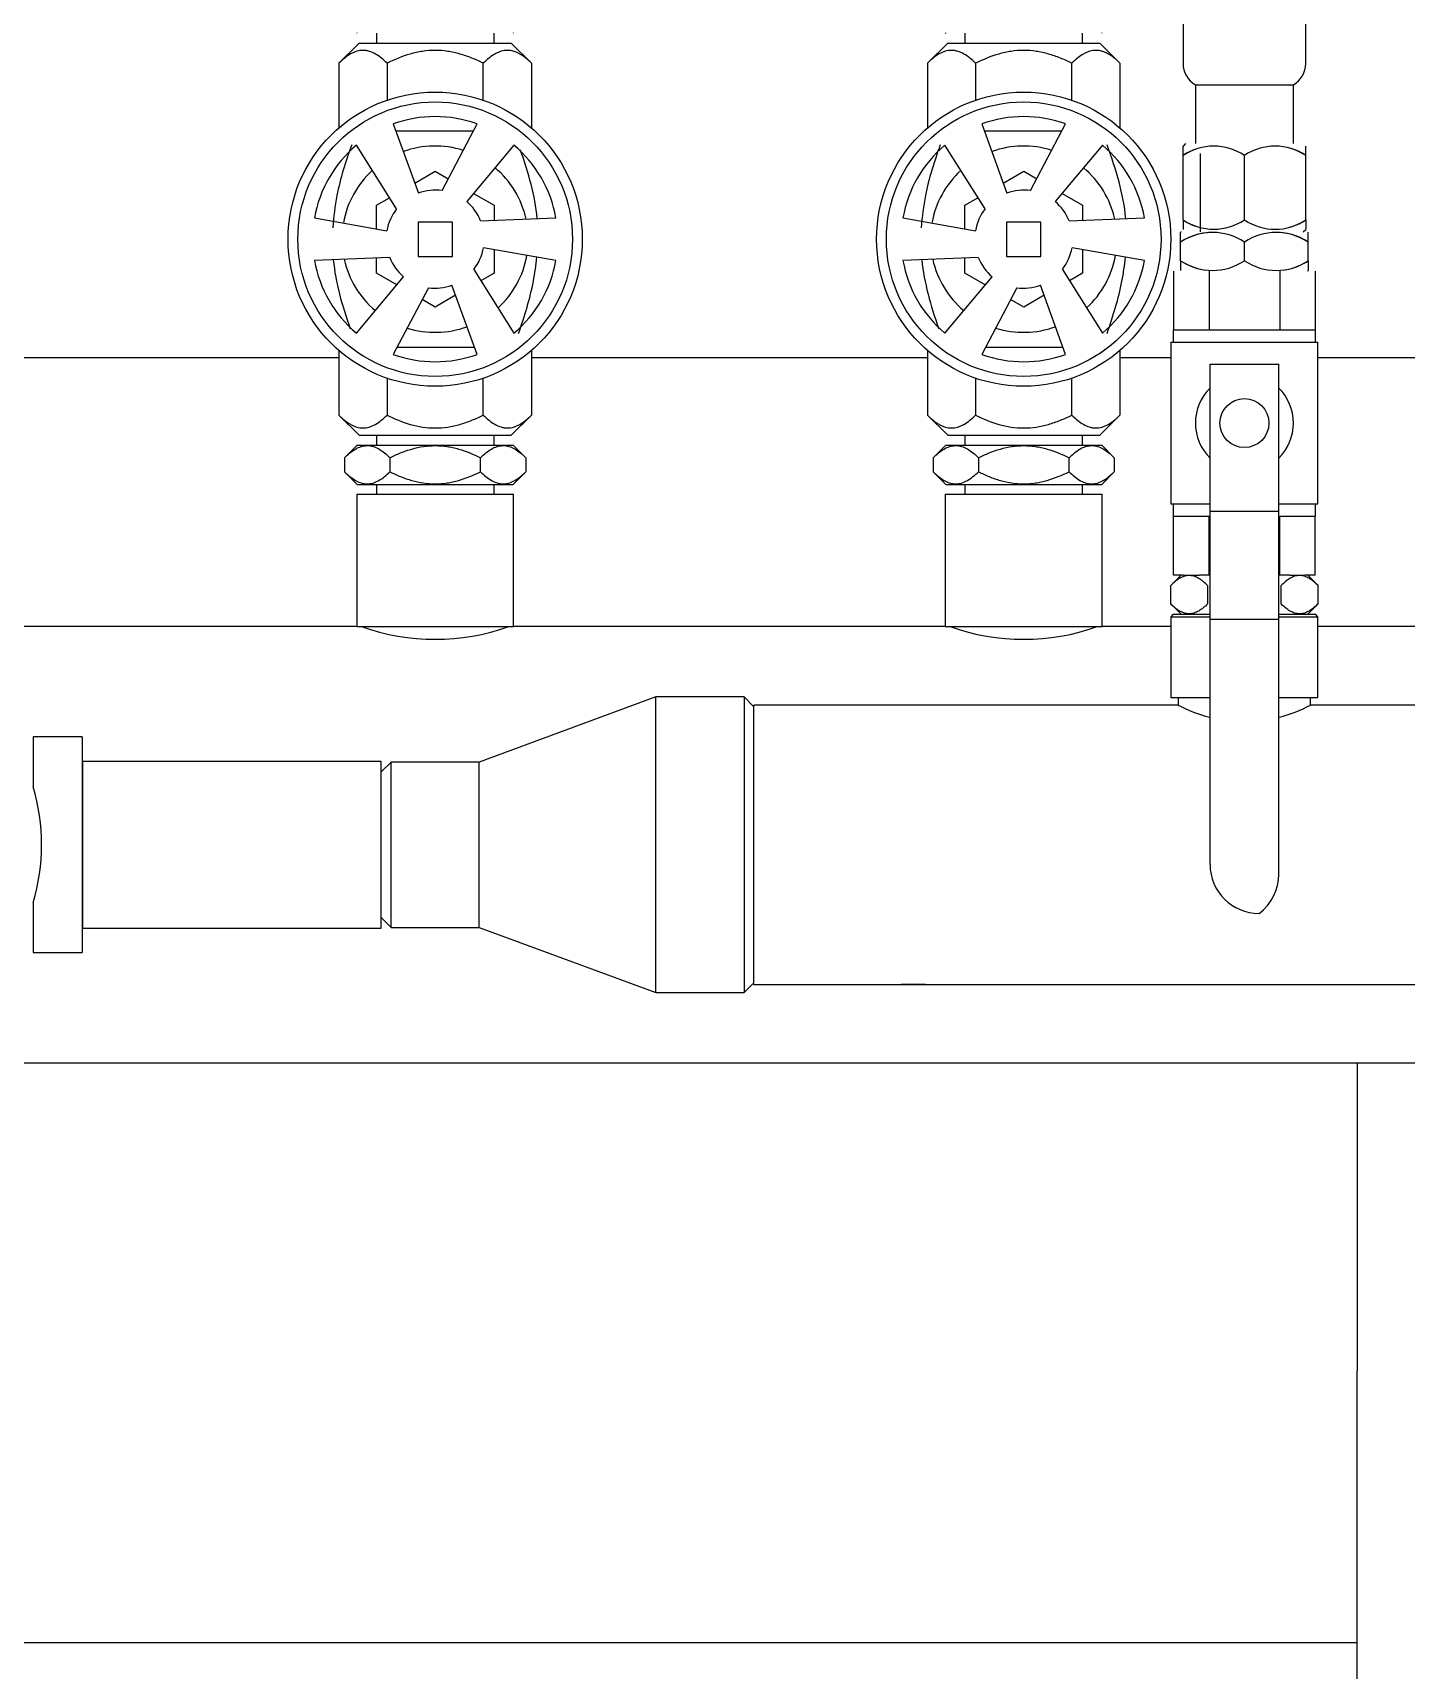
# Model space of a CAD drawing. Extents: x -681219 to -550379, y -242630 to -158199.
# Drawn here: x -624304.4 to -623941.4, y -172569.6 to -172136.8 of the extents above; entities that cross this region are included whole.
import ezdxf

# ---------------------------------------------------------------- set-up
doc = ezdxf.new("R2010")
doc.units = 0
doc.header["$LTSCALE"] = 1000
for name, color, linetype in [('$TD_AUDIT_GENERATED_(622A)', 7, 'CONTINUOUS'), ('$TD_AUDIT_GENERATED_(63D6)', 7, 'CONTINUOUS'), ('B1OS_截止阀DN20', 7, 'CONTINUOUS'), ('DN15×600金属软管', 7, 'CONTINUOUS'), ('GB3289.26内接头DN20', 7, 'CONTINUOUS'), ('SPTZ00311360', 7, 'CONTINUOUS'), ('SPTZ011001301', 7, 'CONTINUOUS'), ('SPTZ011001322', 7, 'CONTINUOUS'), ('SPTZ011001441', 7, 'CONTINUOUS'), ('SPTZ011001712', 7, 'CONTINUOUS'), ('SPTZ33_040102', 7, 'CONTINUOUS'), ('SPTZ45_020101', 7, 'CONTINUOUS'), ('不锈钢内接头DN15', 7, 'CONTINUOUS'), ('不锈钢弯头D25', 7, 'CONTINUOUS'), ('异径接头DN50×25_GB12', 7, 'CONTINUOUS'), ('球阀D15不锈钢(丝口)', 7, 'CONTINUOUS')]:
    doc.layers.add(name, color=color, linetype=linetype)

msp = doc.modelspace()

# ---------------------------------------------------------------- linework, layer by layer
at = {"layer": '$TD_AUDIT_GENERATED_(622A)', "color": 7, "linetype": 'Continuous'}
for p, q in [((-624218.7705, -172258.7988), (-624177.2985, -172258.7988)), ((-624218.7705, -172258.7988), (-624218.7705, -172293.7908)), ((-624177.2985, -172293.7908), (-624177.2985, -172258.7988)), ((-624063.2505, -172258.7988), (-624021.7785, -172258.7988)), ((-624063.2505, -172258.7988), (-624063.2505, -172293.7908)), ((-624021.7785, -172293.7908), (-624021.7785, -172258.7988)), ((-624218.7705, -172293.7908), (-624177.2985, -172293.7908)), ((-624063.2505, -172293.7908), (-624021.7785, -172293.7908))]:
    msp.add_line(p, q, dxfattribs=at)
at = {"layer": '$TD_AUDIT_GENERATED_(63D6)', "color": 7, "linetype": 'Continuous'}
for p, q in [((-624002.9865, -172290.5508), (-624003.6345, -172291.1988)), ((-624003.6345, -172291.1988), (-623993.2665, -172291.1988)), ((-624003.6345, -172291.1988), (-624003.6345, -172312.5828)), ((-624002.9865, -172290.5508), (-623993.2665, -172290.5508)), ((-623975.1225, -172290.5508), (-623965.4025, -172290.5508)), ((-623975.1225, -172291.1988), (-623964.7545, -172291.1988)), ((-623964.7545, -172291.1988), (-623965.4025, -172290.5508)), ((-623964.7545, -172312.5828), (-623964.7545, -172291.1988)), ((-624003.6345, -172312.5828), (-623993.2665, -172312.5828)), ((-624001.6905, -172312.5828), (-624001.6905, -172314.5268)), ((-623975.1225, -172312.5828), (-623964.7545, -172312.5828)), ((-623966.6985, -172314.5268), (-623966.6985, -172312.5828))]:
    msp.add_line(p, q, dxfattribs=at)
at = {"layer": 'B1OS_截止阀DN20', "color": 7, "linetype": 'Continuous'}
for p, q in [((-624218.1225, -172139.5668), (-624223.4748, -172144.9192)), ((-624218.1225, -172139.5668), (-624177.9465, -172139.5668)), ((-624172.5941, -172144.9192), (-624177.9465, -172139.5668)), ((-624062.6025, -172139.5668), (-624067.9548, -172144.9192)), ((-624062.6025, -172139.5668), (-624022.4265, -172139.5668)), ((-624017.0741, -172144.9192), (-624022.4265, -172139.5668)), ((-624223.4748, -172144.9192), (-624223.4748, -172162.0054)), ((-624210.7547, -172144.9192), (-624210.7547, -172154.6665)), ((-624185.3143, -172154.6665), (-624185.3143, -172144.9192)), ((-624172.5941, -172144.9192), (-624172.5941, -172162.0054)), ((-624067.9548, -172144.9192), (-624067.9548, -172162.0054)), ((-624055.2347, -172144.9192), (-624055.2347, -172154.6665)), ((-624029.7943, -172154.6665), (-624029.7943, -172144.9192)), ((-624017.0741, -172144.9192), (-624017.0741, -172162.0054)), ((-624209.1159, -172160.9608), (-624202.4671, -172179.2284)), ((-624187.9718, -172162.8948), (-624208.412, -172162.8948)), ((-624196.2308, -172178.5729), (-624186.953, -172160.9608)), ((-624053.5959, -172160.9608), (-624046.9471, -172179.2284)), ((-624032.4518, -172162.8948), (-624052.892, -172162.8948)), ((-624040.7108, -172178.5729), (-624031.433, -172160.9608)), ((-624208.2471, -172183.4278), (-624218.8608, -172166.587)), ((-624177.2082, -172166.587), (-624189.7039, -172181.4789)), ((-624052.7271, -172183.4278), (-624063.3408, -172166.587)), ((-624021.6882, -172166.587), (-624034.1839, -172181.4789)), ((-624203.4356, -172176.5673), (-624198.0345, -172173.4489)), ((-624198.0345, -172173.4489), (-624194.5817, -172175.4424)), ((-624047.9156, -172176.5673), (-624042.5145, -172173.4489)), ((-624042.5145, -172173.4489), (-624039.0617, -172175.4424)), ((-624213.5865, -172182.4279), (-624210.1337, -172180.4344)), ((-624187.8836, -172179.3095), (-624182.4825, -172182.4279)), ((-624058.0665, -172182.4279), (-624054.6137, -172180.4344)), ((-624032.3636, -172179.3095), (-624026.9625, -172182.4279)), ((-624229.9422, -172185.7806), (-624210.7976, -172189.1563)), ((-624213.5865, -172188.6646), (-624213.5865, -172182.4279)), ((-624186.0182, -172186.5519), (-624166.1267, -172185.7806)), ((-624182.4825, -172182.4279), (-624182.4825, -172186.4148)), ((-624074.4222, -172185.7806), (-624055.2776, -172189.1563)), ((-624058.0665, -172188.6646), (-624058.0665, -172182.4279)), ((-624030.4982, -172186.5519), (-624010.6067, -172185.7806)), ((-624026.9625, -172182.4279), (-624026.9625, -172186.4148)), ((-624193.4985, -172186.8708), (-624202.5705, -172186.8708)), ((-624202.5705, -172186.8708), (-624202.5705, -172195.9428)), ((-624193.4985, -172195.9428), (-624193.4985, -172186.8708)), ((-624037.9785, -172186.8708), (-624047.0505, -172186.8708)), ((-624047.0505, -172186.8708), (-624047.0505, -172195.9428)), ((-624037.9785, -172195.9428), (-624037.9785, -172186.8708)), ((-624166.1267, -172197.033), (-624185.2714, -172193.6573)), ((-624182.4825, -172194.1491), (-624182.4825, -172200.3858)), ((-624010.6067, -172197.033), (-624029.7514, -172193.6573)), ((-624026.9625, -172194.1491), (-624026.9625, -172200.3858)), ((-624210.0508, -172196.2617), (-624229.9422, -172197.033)), ((-624213.5865, -172200.3858), (-624213.5865, -172196.3988)), ((-624202.5705, -172195.9428), (-624193.4985, -172195.9428)), ((-624054.5308, -172196.2617), (-624074.4222, -172197.033)), ((-624058.0665, -172200.3858), (-624058.0665, -172196.3988)), ((-624047.0505, -172195.9428), (-624037.9785, -172195.9428)), ((-624218.8608, -172216.2267), (-624206.365, -172201.3348)), ((-624208.1853, -172203.5041), (-624213.5865, -172200.3858)), ((-624187.8219, -172199.3858), (-624177.2082, -172216.2267)), ((-624182.4825, -172200.3858), (-624185.9353, -172202.3792)), ((-624063.3408, -172216.2267), (-624050.845, -172201.3348)), ((-624052.6653, -172203.5041), (-624058.0665, -172200.3858)), ((-624032.3019, -172199.3858), (-624021.6882, -172216.2267)), ((-624026.9625, -172200.3858), (-624030.4153, -172202.3792)), ((-624199.8382, -172204.2407), (-624209.1159, -172221.8529)), ((-624198.0345, -172209.3647), (-624201.4873, -172207.3712)), ((-624192.6333, -172206.2464), (-624198.0345, -172209.3647)), ((-624186.953, -172221.8529), (-624193.6019, -172203.5852)), ((-624044.3182, -172204.2407), (-624053.5959, -172221.8529)), ((-624042.5145, -172209.3647), (-624045.9673, -172207.3712)), ((-624037.1133, -172206.2464), (-624042.5145, -172209.3647)), ((-624031.433, -172221.8529), (-624038.0819, -172203.5852)), ((-624208.0971, -172219.9188), (-624187.657, -172219.9188)), ((-624052.5771, -172219.9188), (-624032.137, -172219.9188)), ((-624223.4748, -172220.8082), (-624223.4748, -172237.8945)), ((-624172.5941, -172220.8082), (-624172.5941, -172237.8945)), ((-624067.9548, -172220.8082), (-624067.9548, -172237.8945)), ((-624017.0741, -172220.8082), (-624017.0741, -172237.8945)), ((-624210.7547, -172228.1471), (-624210.7547, -172237.8945)), ((-624185.3143, -172237.8945), (-624185.3143, -172228.1471)), ((-624055.2347, -172228.1471), (-624055.2347, -172237.8945)), ((-624029.7943, -172237.8945), (-624029.7943, -172228.1471)), ((-624223.4748, -172237.8945), (-624218.1225, -172243.2468)), ((-624177.9465, -172243.2468), (-624172.5941, -172237.8945)), ((-624067.9548, -172237.8945), (-624062.6025, -172243.2468)), ((-624022.4265, -172243.2468), (-624017.0741, -172237.8945)), ((-624218.1225, -172243.2468), (-624177.9465, -172243.2468)), ((-624062.6025, -172243.2468), (-624022.4265, -172243.2468))]:
    msp.add_line(p, q, dxfattribs=at)
for centre, radius in [((-624198.0345, -172191.4068), 38.88), ((-624198.0345, -172191.4068), 36.288), ((-624042.5145, -172191.4068), 38.88), ((-624042.5145, -172191.4068), 36.288)]:
    msp.add_circle(centre, radius, dxfattribs=at)
for centre, radius, start, end in [((-624198.0345, -172191.4068), 32.4, 70, 110), ((-624042.5145, -172191.4068), 32.4, 70, 110), ((-624198.0345, -172191.4068), 32.4, 130, 170), ((-624198.0345, -172191.4068), 24.624, 72.479982, 110), ((-624198.0345, -172191.4068), 32.4, 10, 50), ((-624042.5145, -172191.4068), 32.4, 130, 170), ((-624042.5145, -172191.4068), 24.624, 72.479982, 110), ((-624042.5145, -172191.4068), 32.4, 10, 50), ((-624198.0345, -172191.4068), 24.624, 12.479982, 50), ((-624042.5145, -172191.4068), 24.624, 12.479982, 50), ((-624198.0345, -172191.4068), 24.624, 132.479982, 170), ((-624042.5145, -172191.4068), 24.624, 132.479982, 170), ((-624198.0345, -172191.4068), 12.96, 82, 110), ((-624198.0345, -172191.4068), 12.96, 22, 50), ((-624042.5145, -172191.4068), 12.96, 82, 110), ((-624042.5145, -172191.4068), 12.96, 22, 50), ((-624198.0345, -172191.4068), 12.96, 142, 170), ((-624042.5145, -172191.4068), 12.96, 142, 170), ((-624198.0345, -172191.4068), 12.96, 322, 350), ((-624042.5145, -172191.4068), 12.96, 322, 350), ((-624198.0345, -172191.4068), 32.4, 190, 230), ((-624198.0345, -172191.4068), 24.624, 192.479982, 230), ((-624198.0345, -172191.4068), 12.96, 202, 230), ((-624198.0345, -172191.4068), 24.624, 312.479982, 350), ((-624198.0345, -172191.4068), 32.4, 310, 350), ((-624042.5145, -172191.4068), 32.4, 190, 230), ((-624042.5145, -172191.4068), 24.624, 192.479982, 230), ((-624042.5145, -172191.4068), 12.96, 202, 230), ((-624042.5145, -172191.4068), 24.624, 312.479982, 350), ((-624042.5145, -172191.4068), 32.4, 310, 350), ((-624198.0345, -172191.4068), 12.96, 262, 290), ((-624042.5145, -172191.4068), 12.96, 262, 290), ((-624198.0345, -172191.4068), 24.624, 252.479982, 290), ((-624042.5145, -172191.4068), 24.624, 252.479982, 290), ((-624198.0345, -172191.4068), 32.4, 250, 290), ((-624042.5145, -172191.4068), 32.4, 250, 290)]:
    msp.add_arc(centre, radius, start, end, dxfattribs=at)
for points, knots in [([(-624210.7547, -172144.9192), (-624211.7488, -172143.925), (-624212.7655, -172143.0798), (-624214.3449, -172142.1742), (-624214.8806, -172141.9333), (-624215.7011, -172141.6849), (-624215.9775, -172141.6209), (-624216.5364, -172141.5341), (-624216.8158, -172141.5119), (-624218.2042, -172141.5066), (-624219.296, -172141.8435), (-624221.4492, -172143.0648), (-624222.4772, -172143.9215), (-624223.4748, -172144.9192)], [0, 0, 0, 0, 0.25, 0.25, 0.375, 0.375, 0.4375, 0.4375, 0.5, 0.5, 0.75, 0.75, 1, 1, 1, 1]), ([(-624185.3143, -172144.9192), (-624186.2998, -172144.4264), (-624187.3057, -172143.966), (-624189.373, -172143.1333), (-624190.4228, -172142.7663), (-624192.5501, -172142.1603), (-624193.6294, -172141.9206), (-624195.8256, -172141.5946), (-624196.9481, -172141.5098), (-624199.1614, -172141.5118), (-624200.2602, -172141.5966), (-624201.8976, -172141.8404), (-624202.4416, -172141.941), (-624203.5261, -172142.1788), (-624204.0685, -172142.3164), (-624206.7456, -172143.0814), (-624208.7806, -172143.9321), (-624210.7547, -172144.9192)], [0, 0, 0, 0, 0.125, 0.125, 0.25, 0.25, 0.375, 0.375, 0.5, 0.5, 0.625, 0.625, 0.6875, 0.6875, 0.75, 0.75, 1, 1, 1, 1]), ([(-624172.5941, -172144.9192), (-624173.5862, -172143.927), (-624174.6045, -172143.0786), (-624175.9319, -172142.3193), (-624176.2001, -172142.1827), (-624176.7429, -172141.9441), (-624177.0186, -172141.8417), (-624177.8457, -172141.5952), (-624178.397, -172141.5114), (-624179.4993, -172141.5102), (-624180.0503, -172141.5928), (-624180.8766, -172141.8371), (-624181.1525, -172141.9389), (-624181.6963, -172142.1769), (-624181.9651, -172142.3132), (-624183.2959, -172143.0721), (-624184.3178, -172143.9227), (-624185.3143, -172144.9192)], [0, 0, 0, 0, 0.25, 0.25, 0.3125, 0.3125, 0.375, 0.375, 0.5, 0.5, 0.625, 0.625, 0.6875, 0.6875, 0.75, 0.75, 1, 1, 1, 1]), ([(-624055.2347, -172144.9192), (-624056.2288, -172143.925), (-624057.2455, -172143.0798), (-624058.8249, -172142.1742), (-624059.3606, -172141.9333), (-624060.1811, -172141.6849), (-624060.4575, -172141.6209), (-624061.0164, -172141.5341), (-624061.2958, -172141.5119), (-624062.6842, -172141.5066), (-624063.776, -172141.8435), (-624065.9292, -172143.0648), (-624066.9572, -172143.9215), (-624067.9548, -172144.9192)], [0, 0, 0, 0, 0.25, 0.25, 0.375, 0.375, 0.4375, 0.4375, 0.5, 0.5, 0.75, 0.75, 1, 1, 1, 1]), ([(-624029.7943, -172144.9192), (-624030.7798, -172144.4264), (-624031.7857, -172143.966), (-624033.853, -172143.1333), (-624034.9028, -172142.7663), (-624037.0301, -172142.1603), (-624038.1094, -172141.9206), (-624040.3056, -172141.5946), (-624041.4281, -172141.5098), (-624043.6414, -172141.5118), (-624044.7402, -172141.5966), (-624046.3776, -172141.8404), (-624046.9216, -172141.941), (-624048.0061, -172142.1788), (-624048.5485, -172142.3164), (-624051.2256, -172143.0814), (-624053.2606, -172143.9321), (-624055.2347, -172144.9192)], [0, 0, 0, 0, 0.125, 0.125, 0.25, 0.25, 0.375, 0.375, 0.5, 0.5, 0.625, 0.625, 0.6875, 0.6875, 0.75, 0.75, 1, 1, 1, 1]), ([(-624017.0741, -172144.9192), (-624018.0662, -172143.927), (-624019.0845, -172143.0786), (-624020.4119, -172142.3193), (-624020.6801, -172142.1827), (-624021.2229, -172141.9441), (-624021.4986, -172141.8417), (-624022.3257, -172141.5952), (-624022.877, -172141.5114), (-624023.9793, -172141.5102), (-624024.5303, -172141.5928), (-624025.3566, -172141.8371), (-624025.6325, -172141.9389), (-624026.1763, -172142.1769), (-624026.4451, -172142.3132), (-624027.7759, -172143.0721), (-624028.7978, -172143.9227), (-624029.7943, -172144.9192)], [0, 0, 0, 0, 0.25, 0.25, 0.3125, 0.3125, 0.375, 0.375, 0.5, 0.5, 0.625, 0.625, 0.6875, 0.6875, 0.75, 0.75, 1, 1, 1, 1]), ([(-624220.0849, -172166.4543), (-624221.7572, -172171.0834), (-624223.9045, -172177.8434), (-624224.9215, -172185.4964), (-624225.0973, -172188.3677)], [0.060595042, 0.060595042, 0.060595042, 0.060595042, 0.303014637, 0.448727297, 0.448727297, 0.448727297, 0.448727297]), ([(-624064.5649, -172166.4543), (-624066.2372, -172171.0834), (-624068.3845, -172177.8434), (-624069.4015, -172185.4964), (-624069.5773, -172188.3677)], [0.060595042, 0.060595042, 0.060595042, 0.060595042, 0.303014637, 0.448727297, 0.448727297, 0.448727297, 0.448727297]), ([(-624176.0108, -172216.3324), (-624174.3308, -172211.55), (-624172.397, -172205.2839), (-624171.3537, -172198.2736), (-624171.1435, -172196.116)], [0.060839272, 0.060839272, 0.060839272, 0.060839272, 0.310355256, 0.420121716, 0.420121716, 0.420121716, 0.420121716]), ([(-624020.4908, -172216.3324), (-624018.8108, -172211.55), (-624016.877, -172205.2839), (-624015.8337, -172198.2736), (-624015.6235, -172196.116)], [0.060839272, 0.060839272, 0.060839272, 0.060839272, 0.310355256, 0.420121716, 0.420121716, 0.420121716, 0.420121716]), ([(-624223.4748, -172237.8945), (-624222.4827, -172238.8866), (-624221.4645, -172239.7351), (-624220.1371, -172240.4943), (-624219.8688, -172240.6309), (-624219.326, -172240.8696), (-624219.0504, -172240.9719), (-624218.2232, -172241.2184), (-624217.672, -172241.3022), (-624216.5697, -172241.3034), (-624216.0187, -172241.2209), (-624215.1924, -172240.9765), (-624214.9165, -172240.8747), (-624214.3727, -172240.6367), (-624214.1038, -172240.5004), (-624212.7731, -172239.7415), (-624211.7511, -172238.8909), (-624210.7547, -172237.8945)], [0, 0, 0, 0, 0.25, 0.25, 0.3125, 0.3125, 0.375, 0.375, 0.5, 0.5, 0.625, 0.625, 0.6875, 0.6875, 0.75, 0.75, 1, 1, 1, 1]), ([(-624210.7547, -172237.8945), (-624208.7806, -172238.8815), (-624206.7456, -172239.7323), (-624204.0685, -172240.4972), (-624203.5261, -172240.6349), (-624202.4416, -172240.8726), (-624201.8976, -172240.9732), (-624200.2602, -172241.217), (-624199.1614, -172241.3018), (-624196.9481, -172241.3038), (-624195.8256, -172241.219), (-624193.6294, -172240.893), (-624192.5501, -172240.6534), (-624190.4228, -172240.0473), (-624189.373, -172239.6803), (-624187.3057, -172238.8477), (-624186.2998, -172238.3872), (-624185.3143, -172237.8945)], [0, 0, 0, 0, 0.25, 0.25, 0.3125, 0.3125, 0.375, 0.375, 0.5, 0.5, 0.625, 0.625, 0.75, 0.75, 0.875, 0.875, 1, 1, 1, 1]), ([(-624185.3143, -172237.8945), (-624184.3201, -172238.8886), (-624183.3035, -172239.7339), (-624181.724, -172240.6395), (-624181.1883, -172240.8803), (-624180.3678, -172241.1287), (-624180.0915, -172241.1927), (-624179.5326, -172241.2795), (-624179.2532, -172241.3017), (-624177.8647, -172241.3071), (-624176.7729, -172240.9702), (-624174.6197, -172239.7489), (-624173.5917, -172238.8921), (-624172.5941, -172237.8945)], [0, 0, 0, 0, 0.25, 0.25, 0.375, 0.375, 0.4375, 0.4375, 0.5, 0.5, 0.75, 0.75, 1, 1, 1, 1]), ([(-624067.9548, -172237.8945), (-624066.9627, -172238.8866), (-624065.9445, -172239.7351), (-624064.6171, -172240.4943), (-624064.3488, -172240.6309), (-624063.806, -172240.8696), (-624063.5304, -172240.9719), (-624062.7032, -172241.2184), (-624062.152, -172241.3022), (-624061.0497, -172241.3034), (-624060.4987, -172241.2209), (-624059.6724, -172240.9765), (-624059.3965, -172240.8747), (-624058.8527, -172240.6367), (-624058.5838, -172240.5004), (-624057.2531, -172239.7415), (-624056.2311, -172238.8909), (-624055.2347, -172237.8945)], [0, 0, 0, 0, 0.25, 0.25, 0.3125, 0.3125, 0.375, 0.375, 0.5, 0.5, 0.625, 0.625, 0.6875, 0.6875, 0.75, 0.75, 1, 1, 1, 1]), ([(-624055.2347, -172237.8945), (-624053.2606, -172238.8815), (-624051.2256, -172239.7323), (-624048.5485, -172240.4972), (-624048.0061, -172240.6349), (-624046.9216, -172240.8726), (-624046.3776, -172240.9732), (-624044.7402, -172241.217), (-624043.6414, -172241.3018), (-624041.4281, -172241.3038), (-624040.3056, -172241.219), (-624038.1094, -172240.893), (-624037.0301, -172240.6534), (-624034.9028, -172240.0473), (-624033.853, -172239.6803), (-624031.7857, -172238.8477), (-624030.7798, -172238.3872), (-624029.7943, -172237.8945)], [0, 0, 0, 0, 0.25, 0.25, 0.3125, 0.3125, 0.375, 0.375, 0.5, 0.5, 0.625, 0.625, 0.75, 0.75, 0.875, 0.875, 1, 1, 1, 1]), ([(-624029.7943, -172237.8945), (-624028.8001, -172238.8886), (-624027.7835, -172239.7339), (-624026.204, -172240.6395), (-624025.6683, -172240.8803), (-624024.8478, -172241.1287), (-624024.5715, -172241.1927), (-624024.0126, -172241.2795), (-624023.7332, -172241.3017), (-624022.3447, -172241.3071), (-624021.2529, -172240.9702), (-624019.0997, -172239.7489), (-624018.0717, -172238.8921), (-624017.0741, -172237.8945)], [0, 0, 0, 0, 0.25, 0.25, 0.375, 0.375, 0.4375, 0.4375, 0.5, 0.5, 0.75, 0.75, 1, 1, 1, 1])]:
    msp.add_open_spline(points, degree=3, knots=knots, dxfattribs=at)
for points in [[(-624171.0605, -172185.9512), (-624171.6251, -172179.8044), (-624173.3324, -172174.0038), (-624175.5357, -172167.7535)], [(-624015.5405, -172185.9512), (-624016.1426, -172179.3952), (-624018.0448, -172173.233), (-624020.4621, -172166.499)], [(-624224.9622, -172196.8681), (-624224.3555, -172203.0076), (-624222.663, -172208.8264), (-624220.489, -172215.0983)], [(-624069.4422, -172196.8681), (-624068.8355, -172203.0076), (-624067.143, -172208.8264), (-624064.969, -172215.0983)]]:
    msp.add_open_spline(points, degree=3, dxfattribs=at)
at = {"layer": 'DN15×600金属软管', "color": 7, "linetype": 'Continuous'}
for p, q in [((-624000.3945, -172129.8468), (-624000.3945, -172144.971)), ((-623967.9945, -172144.971), (-623967.9945, -172129.8468)), ((-623997.1545, -172150.5828), (-623971.2345, -172150.5828)), ((-623997.1545, -172150.5828), (-623997.1545, -172166.1348)), ((-623971.2345, -172166.1348), (-623971.2345, -172150.5828)), ((-623999.7465, -172166.1348), (-624000.3945, -172166.7828)), ((-624000.3945, -172169.289), (-624000.3945, -172166.7828)), ((-623967.9945, -172169.289), (-623967.9945, -172166.7828)), ((-624000.3945, -172186.3087), (-624000.3945, -172169.289)), ((-623984.1945, -172186.3087), (-623984.1945, -172169.289)), ((-623967.9945, -172186.3087), (-623967.9945, -172169.289)), ((-624000.3945, -172186.3087), (-624000.3945, -172188.8148)), ((-623968.6425, -172189.4628), (-623967.9945, -172188.8148)), ((-623967.9945, -172186.3087), (-623967.9945, -172188.8148))]:
    msp.add_line(p, q, dxfattribs=at)
for centre, radius, start, end in [((-623993.9145, -172144.971), 6.48, 180, 240), ((-623974.4745, -172144.971), 6.48, 300, 0), ((-623992.2945, -172181.3072), 14.4931, 56.021077, 123.978923), ((-623992.2945, -172181.321), 14.5045, 106.882028, 123.948608), ((-623976.0945, -172181.3073), 14.4931, 56.021086, 123.978914), ((-623976.0945, -172181.3072), 14.4931, 56.021077, 72.95086), ((-623992.2945, -172174.2767), 14.5045, 236.051392, 303.948608), ((-623992.2945, -172174.2904), 14.4931, 236.021077, 255.53162), ((-623976.0945, -172174.2904), 14.4931, 236.021086, 303.978914), ((-623976.0945, -172174.2767), 14.5045, 284.609108, 303.948608)]:
    msp.add_arc(centre, radius, start, end, dxfattribs=at)
at = {"layer": 'GB3289.26内接头DN20', "color": 7, "linetype": 'Continuous'}
for p, q in [((-624218.7705, -172136.8452), (-624218.6409, -172136.9748)), ((-624213.5865, -172136.9748), (-624213.5865, -172139.5668)), ((-624182.4825, -172139.5668), (-624182.4825, -172136.9748)), ((-624177.4281, -172136.9748), (-624177.2985, -172136.8452)), ((-624063.2505, -172136.8452), (-624063.1209, -172136.9748)), ((-624058.0665, -172136.9748), (-624058.0665, -172139.5668)), ((-624026.9625, -172139.5668), (-624026.9625, -172136.9748)), ((-624021.9081, -172136.9748), (-624021.7785, -172136.8452)), ((-624218.6409, -172245.8388), (-624221.9783, -172249.1763)), ((-624218.6409, -172245.8388), (-624177.4281, -172245.8388)), ((-624213.5865, -172243.2468), (-624213.5865, -172245.8388)), ((-624182.4825, -172245.8388), (-624182.4825, -172243.2468)), ((-624174.0906, -172249.1763), (-624177.4281, -172245.8388)), ((-624063.1209, -172245.8388), (-624066.4583, -172249.1763)), ((-624063.1209, -172245.8388), (-624021.9081, -172245.8388)), ((-624058.0665, -172243.2468), (-624058.0665, -172245.8388)), ((-624026.9625, -172245.8388), (-624026.9625, -172243.2468)), ((-624018.5706, -172249.1763), (-624021.9081, -172245.8388)), ((-624221.9783, -172249.1763), (-624221.9783, -172252.8694)), ((-624210.0064, -172249.1763), (-624210.0064, -172252.8694)), ((-624186.0625, -172252.8694), (-624186.0625, -172249.1763)), ((-624174.0906, -172249.1763), (-624174.0906, -172252.8694)), ((-624066.4583, -172249.1763), (-624066.4583, -172252.8694)), ((-624054.4864, -172249.1763), (-624054.4864, -172252.8694)), ((-624030.5425, -172252.8694), (-624030.5425, -172249.1763)), ((-624018.5706, -172249.1763), (-624018.5706, -172252.8694)), ((-624221.9783, -172252.8694), (-624218.6409, -172256.2068)), ((-624177.4281, -172256.2068), (-624174.0906, -172252.8694)), ((-624066.4583, -172252.8694), (-624063.1209, -172256.2068)), ((-624021.9081, -172256.2068), (-624018.5706, -172252.8694)), ((-624218.6409, -172256.2068), (-624177.4281, -172256.2068)), ((-624213.5865, -172256.2068), (-624213.5865, -172258.7988)), ((-624182.4825, -172258.7988), (-624182.4825, -172256.2068)), ((-624063.1209, -172256.2068), (-624021.9081, -172256.2068)), ((-624058.0665, -172256.2068), (-624058.0665, -172258.7988)), ((-624026.9625, -172258.7988), (-624026.9625, -172256.2068))]:
    msp.add_line(p, q, dxfattribs=at)
for points, knots in [([(-624221.9783, -172249.1763), (-624221.0433, -172248.2412), (-624220.087, -172247.446), (-624218.6011, -172246.5936), (-624218.0971, -172246.3669), (-624217.325, -172246.1328), (-624217.065, -172246.0725), (-624216.5391, -172245.9906), (-624216.2762, -172245.9696), (-624214.9698, -172245.9639), (-624213.9424, -172246.2804), (-624211.9162, -172247.4285), (-624210.9474, -172248.2353), (-624210.0064, -172249.1763)], [0, 0, 0, 0, 0.25, 0.25, 0.375, 0.375, 0.4375, 0.4375, 0.5, 0.5, 0.75, 0.75, 1, 1, 1, 1]), ([(-624210.0064, -172249.1763), (-624209.079, -172248.7126), (-624208.1326, -172248.2794), (-624206.1877, -172247.4959), (-624205.1988, -172247.1502), (-624203.1966, -172246.5798), (-624202.181, -172246.3543), (-624200.1148, -172246.0475), (-624199.0581, -172245.9675), (-624196.9742, -172245.9694), (-624195.9399, -172246.0492), (-624194.3991, -172246.2786), (-624193.8873, -172246.3732), (-624192.8669, -172246.5968), (-624192.3568, -172246.7263), (-624189.836, -172247.4464), (-624187.9205, -172248.2473), (-624186.0625, -172249.1763)], [0, 0, 0, 0, 0.125, 0.125, 0.25, 0.25, 0.375, 0.375, 0.5, 0.5, 0.625, 0.625, 0.6875, 0.6875, 0.75, 0.75, 1, 1, 1, 1]), ([(-624186.0625, -172249.1763), (-624185.1271, -172248.2409), (-624184.1706, -172247.4455), (-624182.6845, -172246.5933), (-624182.1805, -172246.3666), (-624181.4085, -172246.1326), (-624181.1485, -172246.0724), (-624180.6227, -172245.9905), (-624180.3597, -172245.9696), (-624179.0533, -172245.9641), (-624178.026, -172246.2806), (-624176.0001, -172247.4288), (-624175.0314, -172248.2355), (-624174.0906, -172249.1763)], [0, 0, 0, 0, 0.25, 0.25, 0.375, 0.375, 0.4375, 0.4375, 0.5, 0.5, 0.75, 0.75, 1, 1, 1, 1]), ([(-624066.4583, -172249.1763), (-624065.5233, -172248.2412), (-624064.567, -172247.446), (-624063.0811, -172246.5936), (-624062.5771, -172246.3669), (-624061.805, -172246.1328), (-624061.545, -172246.0725), (-624061.0191, -172245.9906), (-624060.7562, -172245.9696), (-624059.4498, -172245.9639), (-624058.4224, -172246.2804), (-624056.3962, -172247.4285), (-624055.4274, -172248.2353), (-624054.4864, -172249.1763)], [0, 0, 0, 0, 0.25, 0.25, 0.375, 0.375, 0.4375, 0.4375, 0.5, 0.5, 0.75, 0.75, 1, 1, 1, 1]), ([(-624054.4864, -172249.1763), (-624053.559, -172248.7126), (-624052.6126, -172248.2794), (-624050.6677, -172247.4959), (-624049.6788, -172247.1502), (-624047.6766, -172246.5798), (-624046.661, -172246.3543), (-624044.5948, -172246.0475), (-624043.5381, -172245.9675), (-624041.4542, -172245.9694), (-624040.4199, -172246.0492), (-624038.8791, -172246.2786), (-624038.3673, -172246.3732), (-624037.3469, -172246.5968), (-624036.8368, -172246.7263), (-624034.316, -172247.4464), (-624032.4005, -172248.2473), (-624030.5425, -172249.1763)], [0, 0, 0, 0, 0.125, 0.125, 0.25, 0.25, 0.375, 0.375, 0.5, 0.5, 0.625, 0.625, 0.6875, 0.6875, 0.75, 0.75, 1, 1, 1, 1]), ([(-624030.5425, -172249.1763), (-624029.6071, -172248.2409), (-624028.6506, -172247.4455), (-624027.1645, -172246.5933), (-624026.6605, -172246.3666), (-624025.8885, -172246.1326), (-624025.6285, -172246.0724), (-624025.1027, -172245.9905), (-624024.8397, -172245.9696), (-624023.5333, -172245.9641), (-624022.506, -172246.2806), (-624020.4801, -172247.4288), (-624019.5114, -172248.2355), (-624018.5706, -172249.1763)], [0, 0, 0, 0, 0.25, 0.25, 0.375, 0.375, 0.4375, 0.4375, 0.5, 0.5, 0.75, 0.75, 1, 1, 1, 1]), ([(-624221.9783, -172252.8694), (-624221.0433, -172253.8044), (-624220.087, -172254.5997), (-624218.6011, -172255.452), (-624218.0971, -172255.6788), (-624217.325, -172255.9128), (-624217.065, -172255.9731), (-624216.5391, -172256.055), (-624216.2762, -172256.076), (-624214.9698, -172256.0817), (-624213.9424, -172255.7653), (-624211.9162, -172254.6171), (-624210.9474, -172253.8103), (-624210.0064, -172252.8694)], [0, 0, 0, 0, 0.25, 0.25, 0.375, 0.375, 0.4375, 0.4375, 0.5, 0.5, 0.75, 0.75, 1, 1, 1, 1]), ([(-624210.0064, -172252.8694), (-624209.079, -172253.333), (-624208.1326, -172253.7663), (-624206.1877, -172254.5497), (-624205.1988, -172254.8954), (-624203.1966, -172255.4659), (-624202.181, -172255.6914), (-624200.1148, -172255.9982), (-624199.0581, -172256.0781), (-624196.9742, -172256.0763), (-624195.9399, -172255.9965), (-624194.3991, -172255.7671), (-624193.8873, -172255.6724), (-624192.8669, -172255.4488), (-624192.3568, -172255.3194), (-624189.836, -172254.5992), (-624187.9205, -172253.7983), (-624186.0625, -172252.8694)], [0, 0, 0, 0, 0.125, 0.125, 0.25, 0.25, 0.375, 0.375, 0.5, 0.5, 0.625, 0.625, 0.6875, 0.6875, 0.75, 0.75, 1, 1, 1, 1]), ([(-624186.0625, -172252.8694), (-624185.1271, -172253.8048), (-624184.1706, -172254.6001), (-624182.6845, -172255.4524), (-624182.1805, -172255.6791), (-624181.4085, -172255.913), (-624181.1485, -172255.9733), (-624180.6227, -172256.0551), (-624180.3597, -172256.0761), (-624179.0533, -172256.0816), (-624178.026, -172255.765), (-624176.0001, -172254.6169), (-624175.0314, -172253.8101), (-624174.0906, -172252.8694)], [0, 0, 0, 0, 0.25, 0.25, 0.375, 0.375, 0.4375, 0.4375, 0.5, 0.5, 0.75, 0.75, 1, 1, 1, 1]), ([(-624066.4583, -172252.8694), (-624065.5233, -172253.8044), (-624064.567, -172254.5997), (-624063.0811, -172255.452), (-624062.5771, -172255.6788), (-624061.805, -172255.9128), (-624061.545, -172255.9731), (-624061.0191, -172256.055), (-624060.7562, -172256.076), (-624059.4498, -172256.0817), (-624058.4224, -172255.7653), (-624056.3962, -172254.6171), (-624055.4274, -172253.8103), (-624054.4864, -172252.8694)], [0, 0, 0, 0, 0.25, 0.25, 0.375, 0.375, 0.4375, 0.4375, 0.5, 0.5, 0.75, 0.75, 1, 1, 1, 1]), ([(-624054.4864, -172252.8694), (-624053.559, -172253.333), (-624052.6126, -172253.7663), (-624050.6677, -172254.5497), (-624049.6788, -172254.8954), (-624047.6766, -172255.4659), (-624046.661, -172255.6914), (-624044.5948, -172255.9982), (-624043.5381, -172256.0781), (-624041.4542, -172256.0763), (-624040.4199, -172255.9965), (-624038.8791, -172255.7671), (-624038.3673, -172255.6724), (-624037.3469, -172255.4488), (-624036.8368, -172255.3194), (-624034.316, -172254.5992), (-624032.4005, -172253.7983), (-624030.5425, -172252.8694)], [0, 0, 0, 0, 0.125, 0.125, 0.25, 0.25, 0.375, 0.375, 0.5, 0.5, 0.625, 0.625, 0.6875, 0.6875, 0.75, 0.75, 1, 1, 1, 1]), ([(-624030.5425, -172252.8694), (-624029.6071, -172253.8048), (-624028.6506, -172254.6001), (-624027.1645, -172255.4524), (-624026.6605, -172255.6791), (-624025.8885, -172255.913), (-624025.6285, -172255.9733), (-624025.1027, -172256.0551), (-624024.8397, -172256.0761), (-624023.5333, -172256.0816), (-624022.506, -172255.765), (-624020.4801, -172254.6169), (-624019.5114, -172253.8101), (-624018.5706, -172252.8694)], [0, 0, 0, 0, 0.25, 0.25, 0.375, 0.375, 0.4375, 0.4375, 0.5, 0.5, 0.75, 0.75, 1, 1, 1, 1])]:
    msp.add_open_spline(points, degree=3, knots=knots, dxfattribs=at)
at = {"layer": 'SPTZ00311360', "color": 7, "linetype": 'Continuous'}
for p, q in [((-624113.7945, -172388.3988), (-624113.7945, -172314.5268)), ((-624001.6905, -172314.5268), (-624113.7945, -172314.5268)), ((-623846.1705, -172314.5268), (-623966.6985, -172314.5268)), ((-624113.7945, -172388.3988), (-623465.7945, -172388.3988))]:
    msp.add_line(p, q, dxfattribs=at)
for start, end in [(241.73088, 255.586255), (284.346374, 298.269118)]:
    msp.add_arc((-623984.1945, -172281.9912), 36.9415, start, end, dxfattribs=at)
at = {"layer": 'SPTZ011001301', "color": 7, "linetype": 'Continuous'}
for p, q in [((-624218.7705, -172293.7908), (-624332.8185, -172293.7908)), ((-624063.2505, -172293.7908), (-624177.2985, -172293.7908)), ((-624003.6345, -172293.7908), (-624021.7785, -172293.7908)), ((-623874.0345, -172293.7908), (-623964.7545, -172293.7908)), ((-625022.8697, -172409.1348), (-623744.4345, -172409.1348))]:
    msp.add_line(p, q, dxfattribs=at)
for centre in [(-624198.0345, -172239.5484), (-624042.5145, -172239.5484)]:
    msp.add_arc(centre, 57.6208, 250.282778, 289.717223, dxfattribs=at)
at = {"layer": 'SPTZ011001322', "color": 7, "linetype": 'Continuous'}
for p, q in [((-623954.3865, -172409.1348), (-623954.3865, -172490.4559)), ((-624731.9865, -172562.3384), (-623954.3865, -172562.3384))]:
    msp.add_line(p, q, dxfattribs=at)
at = {"layer": 'SPTZ011001441', "color": 7, "linetype": 'Continuous'}
for p, q in [((-624291.2169, -172329.4308), (-624291.3465, -172329.4365)), ((-624291.2629, -172331.3496), (-624291.2169, -172331.3476)), ((-624291.2169, -172329.4308), (-624291.2169, -172373.4948)), ((-624212.2905, -172329.4308), (-624291.2169, -172329.4308)), ((-624212.2905, -172373.4948), (-624212.2905, -172329.4308)), ((-624291.2629, -172371.576), (-624291.2169, -172371.578)), ((-624291.3465, -172373.4892), (-624291.2169, -172373.4948)), ((-624291.2169, -172373.4948), (-624212.2905, -172373.4948))]:
    msp.add_line(p, q, dxfattribs=at)
at = {"layer": 'SPTZ011001712', "color": 7, "linetype": 'Continuous'}
for p, q in [((-624223.4748, -172222.7864), (-624328.1141, -172222.7864)), ((-624067.9548, -172222.7864), (-624172.5941, -172222.7864)), ((-624003.6345, -172222.7864), (-624017.0741, -172222.7864)), ((-623878.7388, -172222.7864), (-623964.7545, -172222.7864))]:
    msp.add_line(p, q, dxfattribs=at)
at = {"layer": 'SPTZ33_040102', "color": 7, "linetype": 'Continuous'}
for p, q in [((-624068.4345, -172314.5268), (-624074.9145, -172314.5268)), ((-624068.4345, -172388.3988), (-624074.9145, -172388.3988))]:
    msp.add_line(p, q, dxfattribs=at)
at = {"layer": 'SPTZ45_020101', "color": 7, "linetype": 'Continuous'}
for p, q in [((-623954.3865, -172511.6804), (-623954.3865, -172490.4559)), ((-623954.3865, -173421.7004), (-623954.3865, -172511.6804))]:
    msp.add_line(p, q, dxfattribs=at)
at = {"layer": '不锈钢内接头DN15', "color": 7, "linetype": 'Continuous'}
for p, q in [((-623995.8585, -172168.7268), (-623995.8585, -172189.4628)), ((-624000.9129, -172189.4628), (-624001.0425, -172189.5924)), ((-624001.0425, -172192.1988), (-624001.0425, -172189.5924)), ((-623967.3465, -172192.1988), (-623967.3465, -172189.5924)), ((-624001.0425, -172197.0948), (-624001.0425, -172192.1988)), ((-623984.1945, -172197.0948), (-623984.1945, -172192.1988)), ((-623967.3465, -172197.0948), (-623967.3465, -172192.1988)), ((-624001.0425, -172197.0948), (-624001.0425, -172199.7012)), ((-623967.3465, -172197.0948), (-623967.3465, -172199.7012)), ((-623967.4761, -172199.8308), (-623967.3465, -172199.7012)), ((-624000.9129, -172280.1828), (-624003.6489, -172282.9188)), ((-624000.2896, -172280.1828), (-623996.1586, -172280.1828)), ((-623972.2303, -172280.1828), (-623968.0994, -172280.1828)), ((-623964.7401, -172282.9188), (-623967.4761, -172280.1828)), ((-624003.6489, -172287.8148), (-624003.6489, -172282.9188)), ((-623993.9217, -172282.9188), (-623993.9217, -172287.8148)), ((-623974.4673, -172287.8148), (-623974.4673, -172282.9188)), ((-623964.7401, -172287.8148), (-623964.7401, -172282.9188)), ((-624003.6489, -172287.8148), (-624000.9129, -172290.5508)), ((-623967.4761, -172290.5508), (-623964.7401, -172287.8148))]:
    msp.add_line(p, q, dxfattribs=at)
for centre, radius, start, end in [((-623992.6185, -172204.6978), 15.0728, 56.021041, 123.978959), ((-623992.6185, -172204.7122), 15.0847, 85.387882, 123.948516), ((-623975.7705, -172204.6978), 15.0728, 56.02101, 123.97899), ((-623975.7705, -172204.6978), 15.0728, 56.021041, 92.194886), ((-623992.6185, -172184.5958), 15.0728, 236.021041, 303.978959), ((-623992.6185, -172184.5815), 15.0847, 236.051484, 262.971047), ((-623975.7705, -172184.5959), 15.0728, 236.02101, 303.97899), ((-623975.7705, -172184.5958), 15.0728, 279.427487, 303.978959)]:
    msp.add_arc(centre, radius, start, end, dxfattribs=at)
for points, knots in [([(-623993.9217, -172282.9188), (-623994.6821, -172282.1584), (-623995.4597, -172281.5119), (-623996.6678, -172280.8194), (-623997.0775, -172280.6352), (-623997.9144, -172280.382), (-623998.3453, -172280.314), (-623999.6197, -172280.3094), (-624000.4548, -172280.5674), (-624002.1016, -172281.502), (-624002.887, -172282.157), (-624003.6489, -172282.9188)], [0, 0, 0, 0, 0.25, 0.25, 0.375, 0.375, 0.5, 0.5, 0.75, 0.75, 1, 1, 1, 1]), ([(-623964.7401, -172282.9188), (-623965.4978, -172282.1611), (-623966.2763, -172281.5118), (-623967.2935, -172280.9301), (-623967.4991, -172280.8255), (-623967.9155, -172280.6426), (-623968.1265, -172280.5644), (-623968.7574, -172280.3768), (-623969.1786, -172280.3128), (-623970.022, -172280.3121), (-623970.4443, -172280.3754), (-623971.2901, -172280.6263), (-623971.7057, -172280.8115), (-623972.9245, -172281.5072), (-623973.7054, -172282.157), (-623974.4673, -172282.9188)], [0, 0, 0, 0, 0.25, 0.25, 0.3125, 0.3125, 0.375, 0.375, 0.5, 0.5, 0.625, 0.625, 0.75, 0.75, 1, 1, 1, 1]), ([(-623993.9217, -172287.8148), (-623994.6821, -172288.5752), (-623995.4597, -172289.2217), (-623996.6678, -172289.9143), (-623997.0775, -172290.0984), (-623997.9144, -172290.3516), (-623998.3453, -172290.4197), (-623999.6197, -172290.4243), (-624000.4548, -172290.1663), (-624002.1016, -172289.2316), (-624002.887, -172288.5767), (-624003.6489, -172287.8148)], [0, 0, 0, 0, 0.25, 0.25, 0.375, 0.375, 0.5, 0.5, 0.75, 0.75, 1, 1, 1, 1]), ([(-623964.7401, -172287.8148), (-623965.4978, -172288.5726), (-623966.2763, -172289.2218), (-623967.2935, -172289.8035), (-623967.4991, -172289.9082), (-623967.9155, -172290.0911), (-623968.1265, -172290.1692), (-623968.7574, -172290.3569), (-623969.1786, -172290.4209), (-623970.022, -172290.4216), (-623970.4443, -172290.3582), (-623971.2901, -172290.1073), (-623971.7057, -172289.9221), (-623972.9245, -172289.2265), (-623973.7054, -172288.5767), (-623974.4673, -172287.8148)], [0, 0, 0, 0, 0.25, 0.25, 0.3125, 0.3125, 0.375, 0.375, 0.5, 0.5, 0.625, 0.625, 0.75, 0.75, 1, 1, 1, 1])]:
    msp.add_open_spline(points, degree=3, knots=knots, dxfattribs=at)
at = {"layer": '不锈钢弯头D25', "color": 7, "linetype": 'Continuous'}
for p, q in [((-624304.3065, -172322.9508), (-624304.3065, -172336.1509)), ((-624291.3465, -172322.9508), (-624304.3065, -172322.9508)), ((-624291.3465, -172322.9508), (-624291.3465, -172379.9748)), ((-624304.3065, -172366.7747), (-624304.3065, -172379.9748)), ((-624304.3065, -172379.9748), (-624291.3465, -172379.9748))]:
    msp.add_line(p, q, dxfattribs=at)
msp.add_arc((-624354.6958, -172351.4628), 52.6644, 343.097485, 16.902515, dxfattribs=at)
at = {"layer": '异径接头DN50×25_GB12', "color": 7, "linetype": 'Continuous'}
for p, q in [((-624139.7145, -172312.3884), (-624186.3705, -172329.6252)), ((-624139.7145, -172390.5372), (-624139.7145, -172312.3884)), ((-624116.3865, -172312.3884), (-624139.7145, -172312.3884)), ((-624116.3865, -172312.3884), (-624116.3865, -172390.5372)), ((-624113.7945, -172314.9804), (-624116.3865, -172312.3884)), ((-624209.6985, -172329.6252), (-624212.2905, -172332.2172)), ((-624209.6985, -172373.3004), (-624209.6985, -172329.6252)), ((-624186.3705, -172329.6252), (-624209.6985, -172329.6252)), ((-624186.3705, -172373.3004), (-624186.3705, -172329.6252)), ((-624212.2905, -172370.7084), (-624209.6985, -172373.3004)), ((-624209.6985, -172373.3004), (-624186.3705, -172373.3004)), ((-624186.3705, -172373.3004), (-624139.7145, -172390.5372)), ((-624116.3865, -172390.5372), (-624113.7945, -172387.9452)), ((-624139.7145, -172390.5372), (-624116.3865, -172390.5372))]:
    msp.add_line(p, q, dxfattribs=at)
at = {"layer": '球阀D15不锈钢(丝口)', "color": 7, "linetype": 'Continuous'}
for p, q in [((-624002.9006, -172199.8308), (-624002.9006, -172215.3828)), ((-623993.5476, -172199.8308), (-623993.5476, -172215.3828)), ((-623974.8414, -172199.8308), (-623974.8414, -172215.3828)), ((-623965.4883, -172199.8308), (-623965.4883, -172215.3828)), ((-624002.9865, -172215.3828), (-623965.4025, -172215.3828)), ((-624002.9865, -172215.3828), (-624002.9865, -172218.6228)), ((-623965.4025, -172218.6228), (-623965.4025, -172215.3828)), ((-624003.6345, -172218.6228), (-623964.7545, -172218.6228)), ((-624003.6345, -172218.6228), (-624003.6345, -172261.3908)), ((-623964.7545, -172261.3908), (-623964.7545, -172218.6228)), ((-623993.2665, -172224.4548), (-623975.1225, -172224.4548)), ((-623993.2665, -172263.3348), (-623993.2665, -172224.4548)), ((-623975.1225, -172263.3348), (-623975.1225, -172224.4548)), ((-624003.6345, -172261.3908), (-623993.2665, -172261.3908)), ((-624002.9865, -172261.3908), (-624002.9865, -172264.6308)), ((-623993.2665, -172263.3348), (-623975.1225, -172263.3348)), ((-623993.2665, -172291.8468), (-623993.2665, -172263.3348)), ((-623975.1225, -172261.3908), (-623964.7545, -172261.3908)), ((-623975.1225, -172291.8468), (-623975.1225, -172263.3348)), ((-623965.4025, -172264.6308), (-623965.4025, -172261.3908)), ((-624002.9865, -172264.6308), (-623993.5476, -172264.6308)), ((-624002.9006, -172280.1828), (-624002.9006, -172264.6308)), ((-623993.5476, -172280.1828), (-623993.5476, -172264.6308)), ((-623974.8414, -172280.1828), (-623974.8414, -172264.6308)), ((-623974.8414, -172264.6308), (-623965.4025, -172264.6308)), ((-623965.4883, -172280.1828), (-623965.4883, -172264.6308)), ((-624000.2896, -172280.1828), (-624002.9006, -172280.1828)), ((-623993.5476, -172280.1828), (-623996.1586, -172280.1828)), ((-623993.2665, -172280.1828), (-623993.5476, -172280.1828)), ((-623974.8414, -172280.1828), (-623975.1225, -172280.1828)), ((-623972.2303, -172280.1828), (-623974.8414, -172280.1828)), ((-623965.4883, -172280.1828), (-623968.0994, -172280.1828)), ((-623993.2665, -172291.8468), (-623975.1225, -172291.8468)), ((-623993.2665, -172356.6468), (-623993.2665, -172291.8468)), ((-623975.1225, -172359.2388), (-623975.1225, -172291.8468))]:
    msp.add_line(p, q, dxfattribs=at)
msp.add_circle((-623984.1945, -172240.0068), 6.48, dxfattribs=at)
for centre, start, end in [((-623984.1945, -172240.0068), 134.427004, 225.572996), ((-623984.1945, -172240.0068), 0, 45.572996), ((-623984.1945, -172240.0068), 314.427004, 0), ((-623980.3065, -172356.6468), 180, 270), ((-623988.0825, -172359.2388), 306.869898, 0)]:
    msp.add_arc(centre, 12.96, start, end, dxfattribs=at)

doc.saveas('drawing.dxf')
